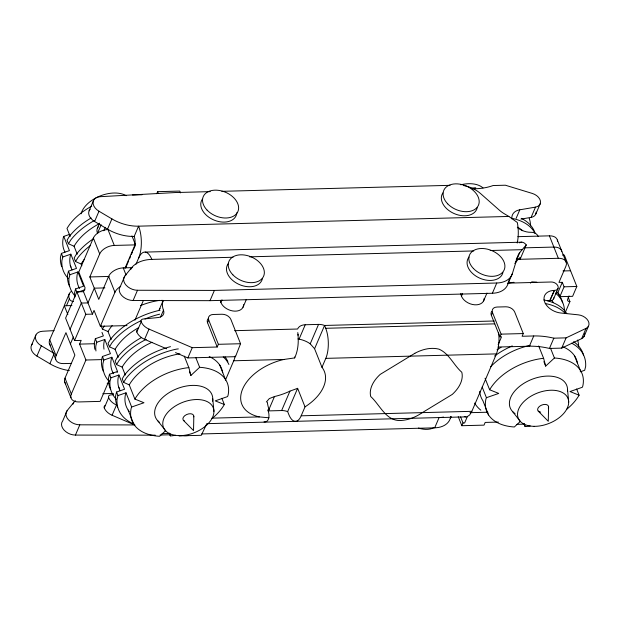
<?xml version="1.0" encoding="UTF-8"?>
<svg xmlns="http://www.w3.org/2000/svg" width="620" height="620" viewBox="0 0 620 620"><rect width="100%" height="100%" fill="white"/><g stroke="black" fill="none" stroke-linecap="round" stroke-linejoin="round"><path stroke-width="0.93" d="M193.828 416.26L193.533 430.606L183.481 420.414M548.584 406.953L548.289 421.298L538.245 411.107M264.019 421.894C269.801 422.755 269.839 413.695 267.685 409.975M225.393 380.223L233.732 360.778L283.945 359.461L294.663 357.918L294.717 356.965M124.969 268.305L135.005 244.892L134.966 243.699A7.301 2.999 88.5 0 0 134.183 236.429L138.578 226.168L508.873 216.45L517.312 222.487A22.506 9.261 88.5 0 1 517.212 243.048M69.936 234.267L63.775 236.406L69.432 250.62L61.403 253.402L60.45 257.192A59.621 36.224 -21.7 0 0 61.721 266.747M61.403 253.402L62.822 256.959L61.868 260.749A59.621 36.224 -21.7 0 0 68.2 278.403M62.822 256.959L70.843 254.177L76.5 268.39L68.479 271.18L67.518 274.97A59.621 36.224 -21.7 0 0 69.502 286.269M68.479 271.18L69.89 274.73L68.936 278.519A59.621 36.224 -21.7 0 0 75.268 296.174M69.89 274.73L77.919 271.947L83.576 286.161L75.547 288.951L74.594 292.741A59.621 36.224 -21.7 0 0 74.741 297.654M101.959 332.367L103.377 335.924L95.348 338.706L94.395 342.496A59.621 36.224 -21.7 0 0 94.876 349.316M95.348 338.706L96.767 342.263L95.806 346.053A59.621 36.224 -21.7 0 0 95.96 350.974M96.767 342.263L104.788 339.481L110.445 353.695L102.424 356.477L101.463 360.267A59.621 36.224 -21.7 0 0 103.447 371.566M102.424 356.477L103.834 360.034L102.881 363.824A59.621 36.224 -21.7 0 0 109.213 381.478M103.834 360.034L111.864 357.252L117.521 371.465L109.492 374.248L108.539 378.037A59.621 36.224 -21.7 0 0 110.523 389.337M109.492 374.248L110.903 377.805L109.949 381.594A59.621 36.224 -21.7 0 0 116.289 399.249M110.903 377.805L118.932 375.022L124.589 389.236L116.56 392.018L115.607 395.808A59.621 36.224 -21.7 0 0 117.591 407.107M116.56 392.018L117.978 395.576L117.025 399.365A59.621 36.224 -21.7 0 0 134.253 424.181M520.095 259.292C522.017 253.859 515.429 262.779 515.336 262.841A24.335 16.531 23.2 0 0 514.809 263.547M201.639 433.946L434.697 427.831A24.335 16.531 23.2 0 0 450.321 418.345L450.88 416.547M233.012 257.261L151.799 259.392A36.503 24.8 23.2 0 0 131.425 267.902L124.791 276.078L120.396 286.339A11.408 7.75 23.2 0 0 121.675 295.43A11.408 7.75 23.2 0 0 133.099 300.514L210.002 300.669L492.373 293.26A24.335 16.531 23.2 0 0 508.005 283.774L509.671 278.372M508.005 283.774L512.399 273.521L517.692 256.393A24.335 16.531 23.2 0 1 519.738 252.588L526.248 244.931A22.506 9.261 88.5 0 0 519.521 242.846M294.663 357.918C298.39 349.959 298.762 341.139 297.786 332.56M464.295 416.462A21.289 8.758 88.5 0 0 467.046 416.764L469.65 414.989L471.851 411.324L496.473 353.888L498.069 348.68L498.899 342.442A21.289 8.758 88.5 0 0 498.542 332.514M63.775 236.406L63.333 237.499A51.274 31.155 -21.7 0 0 64.992 252.108M70.843 254.177L70.401 255.269A51.274 31.155 -21.7 0 0 72.059 269.878M77.919 271.947L77.477 273.04A51.274 31.155 -21.7 0 0 79.585 288.44M104.788 339.481L104.346 340.574A51.274 31.155 -21.7 0 0 103.982 349.169M111.864 357.252L111.414 358.344A51.274 31.155 -21.7 0 0 113.53 373.744M117.072 372.566L117.521 371.465M118.932 375.022L118.49 376.115A51.274 31.155 -21.7 0 0 120.148 390.724M117.978 395.576L126.007 392.793L125.558 393.886A51.274 31.155 -21.7 0 0 129.239 411.541M126.007 392.793L131.665 407.007L131.215 408.107A51.274 31.155 -21.7 0 0 159.573 436.294L165.625 430.668M482.182 387.035L486.421 397.699L485.979 398.792A51.274 31.155 -21.7 0 0 514.337 426.986L520.382 421.36M31.45 345.332L35.844 335.079M89.125 210.769L93.527 200.508M69.362 370.59A36.503 24.8 23.2 0 1 49.848 363.723L36.913 356.058L41.315 345.805A11.408 7.75 23.2 0 1 35.394 336.831A11.408 7.75 23.2 0 1 42.578 331.258L54.149 330.623M134.183 236.429A36.503 24.8 23.2 0 1 107.524 229.152L94.597 221.487L98.991 211.234A11.408 7.75 23.2 0 1 93.07 202.26A11.408 7.75 23.2 0 1 100.262 196.687L175.452 192.541L210.265 191.626M69.231 293.919L64.837 304.172A12.168 8.269 23.2 0 0 64.441 305.745M97.363 228.276L99.564 223.146M50.507 345.495A12.168 7.393 -21.7 0 1 49.747 339.776L64.325 305.769L71.928 305.567M134.85 244.497L135.362 244.481L134.966 243.699L135.005 244.892L114.289 245.435L107.965 229.532A12.168 7.393 -21.7 0 0 93.356 238.034L78.779 272.041L85.111 287.944L83.506 291.679L92.442 314.123L85.793 314.301L74.54 340.558L81.189 340.38L79.585 344.115L85.916 360.019L71.339 394.033A12.168 7.393 -21.7 0 0 78.91 401.946L100.138 401.388L109.182 380.277M66.433 305.761L69.362 298.925A12.168 8.269 23.2 0 1 71.261 291.369M97.689 233.678A3.65 2.48 23.2 0 1 97.495 233.275L101.161 224.735M83.506 291.679L76.857 291.849L65.604 318.106L74.54 340.558M103.796 230.756L105.26 227.338M49.848 363.723L54.242 353.47M107.524 229.152L111.925 218.899A36.503 24.8 23.2 0 0 138.578 226.168A22.506 9.261 88.5 0 1 138.686 257.959L136.013 264.19M71.184 363.397L63.651 363.591A12.168 7.393 -21.7 0 1 56.079 355.678L65.945 332.661L74.873 355.113L65.007 378.13A12.168 7.393 -21.7 0 0 65.774 383.842M132.641 267.638L123.225 267.887A12.168 7.393 -21.7 0 0 108.616 276.38L98.758 299.398L89.823 276.946L99.688 253.929A12.168 7.393 -21.7 0 1 114.289 245.435M70.068 329.336L81.321 303.079L87.978 302.901L94.287 288.176L104.889 287.897M70.409 343.891L73.377 336.954M92.442 314.123L94.046 310.387L100.37 326.291L126.984 325.593M156.759 193.696L157.627 191.665L179.8 191.084L180.521 192.882M100.37 326.291L114.948 292.284A12.168 7.393 -21.7 0 1 120.683 286.394M125.697 267.786L128.712 260.764M129.464 259.013L130.588 256.378M131.339 254.626L132.471 251.991M133.222 250.232L134.354 247.605M75.384 400.698A36.503 24.8 23.2 0 0 73.741 402.473L67.115 410.649L62.721 420.903A11.408 7.75 23.2 0 0 63.992 430.001A11.408 7.75 23.2 0 0 75.423 435.085L155.225 435.163M73.013 404.178L73.741 402.473M130.688 269.607L131.425 267.902M75.423 435.085L79.817 424.824L134.61 424.94M133.099 300.514L137.493 290.261L214.396 290.416L496.767 283.007A24.335 16.531 23.2 0 0 512.399 273.521M134.951 320.168L143.243 300.816M135.028 425.111L112.081 415.253A12.168 8.269 23.2 0 1 104.269 407.952L108.663 397.691A3.65 2.48 23.2 0 1 110.631 394.932L113.452 394.646M166.679 348.828L144.615 339.349A12.168 8.269 23.2 0 1 136.803 332.049L141.197 321.796A3.65 2.48 23.2 0 1 143.166 319.029L158.201 317.525A9.734 6.611 23.2 0 0 163.471 310.202A24.335 16.531 23.2 0 1 163.223 300.382L159.177 309.853A24.335 16.531 23.2 0 1 160.061 308.365M112.081 415.253L116.483 404.992A12.168 8.269 23.2 0 1 108.663 397.691M144.615 339.349L149.009 329.096A12.168 8.269 23.2 0 1 141.197 321.796M160.541 317.045L163.471 310.202M210.002 300.669L214.396 290.416M187.86 357.926L192.254 347.673L217.209 347.014L218.372 344.309L208.715 320.036A7.301 4.96 23.2 0 1 213.226 314.479L222.092 314.247A7.301 4.96 23.2 0 1 230.888 319.455L240.544 343.728L235.484 356.678L187.86 357.926L175.507 352.617M217.209 347.014L207.553 322.749L208.715 320.036M220.883 302.459L221.991 299.863M243.032 307.218L246.38 299.406M206.623 424.034L201.299 435.302L179.126 435.883M301.18 415.803L305.009 406.867L297.631 388.322L289.951 391.119A44.407 26.986 -21.7 0 1 274.482 396.529L268.321 410.905L281.62 410.556A12.168 8.269 23.2 0 1 287.649 411.61L288.773 414.447A21.289 8.758 88.5 0 0 301.18 415.803L471.851 411.324M297.894 338.938L299.088 339.117L305.249 324.748L318.548 324.399A12.168 8.269 23.2 0 1 324.57 325.454L494.279 320.997M281.62 410.556L289.951 391.119M305.009 406.867A44.407 26.986 -21.7 0 0 321.974 367.296L314.588 348.742L310.225 343.829L318.548 324.399M287.649 411.61L297.631 388.322M314.588 348.742L324.57 325.454L325.702 328.29A21.289 8.758 88.5 0 1 325.802 358.368L321.974 367.296M461.45 296.151L462.567 293.547M516.135 218.356L519.8 209.808L535.494 207.119A9.734 6.611 23.2 0 0 540.384 200.81A9.734 6.611 23.2 0 0 532.371 193.463L505.37 185.217L493.094 185.535A60.837 41.331 23.2 0 1 475.176 188.759L472.486 188.829M483.608 300.901L486.948 293.097M434.697 427.831L439.092 417.57A24.335 16.531 23.2 0 0 443.548 417.058M492.373 293.26L496.767 283.007M520.939 219.116L531.1 217.38L535.494 207.119M498.17 344.681L501.541 336.807L499.937 336.846L491.365 315.301L492.52 312.589A7.301 4.96 23.2 0 1 497.031 307.032L505.897 306.799A7.301 4.96 23.2 0 1 514.693 312.007L523.272 333.56L522.11 336.265L533.75 335.963A60.837 41.331 23.2 0 1 553.831 338.179L566.107 337.861L586.055 328.375A9.734 6.611 23.2 0 0 588.116 320.772A9.734 6.611 23.2 0 0 578.367 314.844L560.868 313.022A15.392 10.455 23.2 0 1 544.383 301.188A15.392 10.455 23.2 0 1 554.21 290.4L554.598 290.392A5.471 3.72 23.2 0 0 557.985 286.223L557.853 285.905A5.471 3.72 23.2 0 0 551.257 281.999L507.594 283.146M535.843 213.962L540.237 203.701M516.228 259.819L517.692 256.393M515.708 261.989L519.738 252.588M450.321 418.345L451.058 416.64M520.351 258.641L526.248 244.931M498.379 422.096A60.837 41.331 23.2 0 0 496.821 422.119L485.181 422.421L484.018 425.134L461.846 425.715L463.008 423.003L460.598 416.942M499.937 336.846L501.1 334.141L492.52 312.589M467.31 416.679L464.62 422.964L463.008 423.003M498.093 347.037L529.356 346.216L533.75 335.963M547.786 300.839A15.392 10.455 23.2 0 1 549.816 300.661L554.21 290.4M549.816 300.661L554.598 290.392M553.575 298.879L557.977 288.626M517.855 236.669L549.405 235.84L558.341 258.292A12.168 7.393 -21.7 0 1 565.913 266.205L558.961 282.41L562.293 282.325L558.07 292.167L559.86 296.662L572.609 296.329L576.825 286.479L564.324 255.053L562.503 255.099M559.86 296.662L564.076 286.812L562.293 282.325M569.059 295.942L567.657 299.22A3.65 2.216 -21.7 0 0 569.927 301.591L565.045 312.976M529.356 346.216A60.837 41.331 23.2 0 1 549.436 348.44L553.831 338.179M549.436 348.44L561.712 348.115L566.107 337.861M561.712 348.115L581.661 338.636L586.055 328.375M584.009 336.567L588.403 326.306M266.313 402.008L269.312 398.598L274.482 396.529M77.244 254.246L74.067 246.249L68.479 243.761L70.788 239.94A59.621 36.224 -21.7 0 1 94.132 220.658M81.84 265.802L81.135 264.019L75.547 261.531L77.856 257.711A59.621 36.224 -21.7 0 1 90.264 245.597M111.189 339.551L108.004 331.553L102.416 329.065L104.269 326.004M118.265 357.322L115.08 349.324L109.492 346.836L111.801 343.007A59.621 36.224 -21.7 0 1 140.833 320.811M125.333 375.092L122.148 367.094L116.56 364.606L118.87 360.778A59.621 36.224 -21.7 0 1 146.243 339.38M131.665 407.007L143.987 402.736L134.881 399.086L129.224 384.865L123.636 382.377L125.945 378.549A59.621 36.224 -21.7 0 1 176.537 349.114L178.328 348.905M189.488 371.837L190.913 375.433L199.648 367.303L195.765 357.531M543.887 361.631L545.67 366.118L554.412 357.996L550.521 348.215M530.425 283.1L531.859 281.829L536.788 282.201M77.856 292.19L84.987 289.718M486.421 397.699L498.743 393.421L489.637 389.771L485.042 378.223M580.235 371.822L584.691 370.279L585.644 366.49A59.621 36.224 -21.7 0 0 571.694 343.193M508.671 282.937L514.027 282.301M475.749 187.806L474.261 187.86A51.274 31.155 -21.7 0 0 471.549 188.271M190.913 375.433L188.883 367.714L187.387 367.776A51.274 31.155 -21.7 0 0 134.881 399.086M545.67 366.118L543.639 358.406L542.151 358.469A51.274 31.155 -21.7 0 0 489.637 389.771M169.283 433.21L170.345 435.875L171.833 435.821A51.274 31.155 -21.7 0 0 175.46 435.256M524.039 423.902L525.101 426.568L526.597 426.514A51.274 31.155 -21.7 0 0 530.216 425.948M221.867 191.324L450.089 185.333M132.471 194.998L142.073 194.75M145.22 252.092L521.784 242.18M524.233 247.845L553.877 247.07A12.168 7.393 -21.7 0 1 561.836 251.286M249.449 256.827L473.75 250.945M490.188 250.511L522.094 249.674M518.157 259.346L558.341 258.292M89.823 276.946L109.097 276.442M563.007 270.963L570.571 270.762M564.076 286.812L576.825 286.479M234.585 330.685L297.592 329.026A12.168 8.269 23.2 0 1 305.249 324.748M325.702 328.29L494.768 323.857M79.585 344.115L94.798 343.72M501.1 334.141L523.272 333.56M218.372 344.309L240.544 343.728M85.916 360.019L102.075 359.592M325.802 358.368L496.473 353.888M107.183 383.307L109.112 383.261M102.827 393.731L113.46 393.452M212.009 418.143L259.323 416.904L269.002 417.795M469.96 412.68L487.956 412.207M207.003 423.661L465.674 416.873M162.045 433.651L169.725 433.45M516.902 424.344L524.458 424.142M160.061 435.039L169.733 434.783M566.936 409.123A51.274 31.155 -21.7 0 0 579.103 395.204L569.997 391.553L582.32 387.275L582.769 386.183A51.274 31.155 -21.7 0 0 554.412 357.996M212.172 418.438A51.274 31.155 -21.7 0 0 224.347 404.511L215.233 400.861L227.563 396.591L228.005 395.49A51.274 31.155 -21.7 0 0 199.648 367.303M149.009 329.096L192.254 347.673M508.873 216.45L504.269 213.729A24.335 16.531 23.2 0 1 499.271 210.103L480.601 193.603A24.335 16.531 23.2 0 0 463.396 185.519M98.991 211.234L111.925 218.899M41.315 345.805L53.436 352.989M512.647 411.626L520.389 421.492M157.891 420.933L165.633 430.799M557.365 240.064L566.3 262.508M568.207 297.274L569.927 301.591M538.207 236.522L538.082 236.204A5.471 3.72 23.2 0 0 531.48 232.299L531.092 232.306A15.392 10.455 23.2 0 1 517.312 227.47M574.515 355.803L580.173 370.016M576.631 388.98L579.103 395.204M538.687 345.968L543.639 358.406M488.568 414.958L482.91 400.745A51.274 31.155 -21.7 0 1 479.748 391.336M458.273 416.733L461.846 425.715M235.484 356.678L235.228 356.019A21.289 8.758 88.5 0 1 233.732 360.778M157.627 191.665L158.348 193.463M219.751 365.11L225.409 379.324M221.867 398.296L224.347 404.511M162.006 300.188L162.719 301.963M184.287 356.167L188.883 367.714M131.936 235.871L135.362 244.481M123.225 267.887L126.038 274.954M93.356 238.034L99.688 253.929M108.616 276.38L114.948 292.284M70.176 236.476L66.991 228.478A51.274 31.155 -21.7 0 1 91.737 206.181M68.479 243.761L67.061 240.203L69.37 236.383A59.621 36.224 -21.7 0 1 91.156 217.992M75.547 261.531L74.136 257.982L76.438 254.154A59.621 36.224 -21.7 0 1 93.403 238.77M101.006 325.508L102.416 329.065M109.492 346.836L108.074 343.279L110.383 339.458A59.621 36.224 -21.7 0 1 160.061 310.209M116.56 364.606L115.15 361.049L117.459 357.228A59.621 36.224 -21.7 0 1 141.593 337.512M123.636 382.377L122.218 378.82L124.527 374.999A59.621 36.224 -21.7 0 1 170.477 346.65M128.154 410.053L133.811 424.274M76.857 291.849L85.793 314.301M75.547 288.951L76.965 292.501M64.325 305.769L67.844 314.603M49.747 339.776L56.079 355.678M65.007 378.13L71.339 394.033M49.36 343.472L55.691 359.375M64.62 381.819L70.951 397.722M524.427 423.995L525.101 426.568M169.663 433.31L170.345 435.875M567.54 389.577L568.695 402.093M212.776 398.885L213.931 411.401M477.206 207.793A18.856 12.811 23.2 0 1 454.212 213.598A18.856 12.811 23.2 0 1 442.905 192.898M236.84 212.753A18.856 12.811 23.2 0 1 214.559 220.286A18.856 12.811 23.2 0 1 202.337 199.206M135.152 245.458A7.301 2.999 88.5 0 1 135.028 245.908M134.881 246.334A7.301 2.999 88.5 0 1 134.726 246.721M549.405 235.84A12.168 7.393 -21.7 0 1 557.519 241.234M138.686 257.959A22.506 9.261 88.5 0 1 151.799 259.392M36.913 356.058A11.408 7.75 23.2 0 1 32.465 343.837M94.597 221.487A11.408 7.75 23.2 0 1 90.14 209.266M184.504 421.096A5.735 3.48 -21.7 0 1 186.62 414.54A5.735 3.48 -21.7 0 1 193.766 416.849M159.642 422.476A30.419 18.484 -21.7 0 1 176.716 388.802A30.419 18.484 -21.7 0 1 212.598 401.202M540.656 412.114A5.735 3.48 -21.7 0 1 538.082 408.007A5.735 3.48 -21.7 0 1 545.034 404.411A5.735 3.48 -21.7 0 1 548.328 408.138M515.057 413.625A30.419 18.484 -21.7 0 1 530.371 379.952A30.419 18.484 -21.7 0 1 567.463 391.112M145.034 318.944A59.621 36.224 -21.7 0 1 159.619 314.193M122.148 367.094A51.274 31.155 -21.7 0 1 152.001 342.287M108.004 331.553A51.274 31.155 -21.7 0 1 112.174 325.601M140.508 305.606A51.274 31.155 -21.7 0 1 159.619 300.367M129.224 384.865A51.274 31.155 -21.7 0 1 179.932 353.819M209.18 356.562A51.274 31.155 -21.7 0 1 222.712 372.682M115.08 349.324A51.274 31.155 -21.7 0 1 138.159 327.933M119.668 388.732A51.274 31.155 -21.7 0 1 118.738 387.167M225.037 356.826A59.621 36.224 -21.7 0 1 227.865 361.809M223.254 356.88A59.621 36.224 -21.7 0 1 228.904 364.498M543.864 299.971A59.621 36.224 -21.7 0 1 566.742 313.565M545.275 303.521A59.621 36.224 -21.7 0 1 565.169 313.294M556.683 291.966A59.621 36.224 -21.7 0 1 562.534 302.8M555.38 293.051A59.621 36.224 -21.7 0 1 564.487 311.186M551.606 300.281A51.274 31.155 -21.7 0 1 553.296 302.483M490.691 366.722A51.274 31.155 -21.7 0 1 530.108 345.363M563.115 346.898A51.274 31.155 -21.7 0 1 577.476 363.374M577.6 340.054A59.621 36.224 -21.7 0 1 578.63 346.727M573.647 341.674A59.621 36.224 -21.7 0 1 583.521 355.183M497.039 349.788A59.621 36.224 -21.7 0 1 501.076 347.293M480.833 410.177A59.621 36.224 -21.7 0 1 474.633 403.054M494.589 356.019A59.621 36.224 -21.7 0 1 512.244 345.898M73.462 301.529A3.65 2.48 23.2 0 1 69.362 298.925M511.911 218.891A15.392 10.455 23.2 0 1 519.8 209.808M97.495 233.275A12.168 8.269 23.2 0 1 98.185 226.881M536.13 212.094A9.734 6.611 23.2 0 1 531.1 217.38M502.936 272.444A18.856 12.811 23.2 0 1 479.493 278.047A18.856 12.811 23.2 0 1 469.046 257.005M262.361 278.752A18.856 12.811 23.2 0 1 238.917 284.363A18.856 12.811 23.2 0 1 228.47 263.314M79.817 424.824A11.408 7.75 23.2 0 1 68.394 419.748A11.408 7.75 23.2 0 1 67.115 410.649M137.493 290.261A11.408 7.75 23.2 0 1 126.069 285.177A11.408 7.75 23.2 0 1 124.791 276.078M81.042 213.822A26.768 16.259 -21.7 0 1 100.022 196.013A26.768 16.259 -21.7 0 1 126.154 195.703M460.745 184.791A26.768 16.259 -21.7 0 1 482.996 187.914M74.067 246.249A51.274 31.155 -21.7 0 1 99.65 223.51M71.099 267.119A51.274 31.155 -21.7 0 1 70.238 265.515M81.135 264.019A51.274 31.155 -21.7 0 1 84.134 259.54M517.444 227.184A51.274 31.155 -21.7 0 1 522.691 230.725M512.283 218.411A59.621 36.224 -21.7 0 1 535.161 233.484M521.296 218.341A59.621 36.224 -21.7 0 1 534.874 232.539M529.216 218.317A59.621 36.224 -21.7 0 1 530.542 225.889M259.323 416.904A44.407 26.986 -21.7 0 1 242.653 388.942A44.407 26.986 -21.7 0 1 283.945 359.461M299.088 339.117A44.407 26.986 -21.7 0 1 310.225 343.829M269.196 409.952A55.785 38.308 22 0 1 267.329 402.147M298.05 335.319A20.793 0.597 88.4 0 1 298.034 334.281M104.269 407.952A3.65 2.48 23.2 0 1 104.982 405.589M484.181 298.36A12.168 8.269 23.2 0 1 472.51 304.49A12.168 8.269 23.2 0 1 460.885 293.361M207.553 322.749A7.301 4.96 23.2 0 1 208.56 318.316M491.365 315.301A7.301 4.96 23.2 0 1 491.792 311.442M136.803 332.049A3.65 2.48 23.2 0 1 137.198 329.925M584.606 333.614A9.734 6.611 23.2 0 1 581.661 338.636M553.838 297.732A5.471 3.72 23.2 0 1 550.204 300.654M243.613 304.668A12.168 8.269 23.2 0 1 232.849 310.969A12.168 8.269 23.2 0 1 220.456 301.056M434.015 427.653A18.856 12.811 23.2 0 1 418.415 428.056M188.015 435.558A18.856 12.811 23.2 0 1 183.489 435.581M414.865 353.292L380.223 374.379A36.503 22.181 -21.7 0 0 370.729 396.537C380.091 404.976 386.276 421.925 401.466 420.445C409.053 419.934 416.105 416.857 422.336 412.625L452.298 394.397A36.503 22.181 -21.7 0 0 461.792 372.24C453.685 365.219 449.182 353.439 438.906 349.137C430.675 347.099 422.158 349.362 414.865 353.292M179.343 435.643A26.768 16.259 -21.7 0 0 213.59 408.82A26.768 16.259 -21.7 0 0 172.112 408.293A26.768 16.259 -21.7 0 0 179.343 435.643M534.107 426.335A26.768 16.259 -21.7 0 0 568.346 399.512A26.768 16.259 -21.7 0 0 526.868 398.986A26.768 16.259 -21.7 0 0 534.107 426.335M447.694 203.848A18.856 12.811 23.2 0 0 478.299 205.584A18.856 12.811 23.2 0 0 457.428 183.884A18.856 12.811 23.2 0 0 447.694 203.848M207.126 210.157A18.856 12.811 23.2 0 0 237.731 211.901A18.856 12.811 23.2 0 0 216.861 190.193A18.856 12.811 23.2 0 0 207.126 210.157M473.424 268.491A18.856 12.811 23.2 0 0 504.021 270.235A18.856 12.811 23.2 0 0 483.158 248.535A18.856 12.811 23.2 0 0 473.424 268.491M232.849 274.807A18.856 12.811 23.2 0 0 263.454 276.551A18.856 12.811 23.2 0 0 242.583 254.843A18.856 12.811 23.2 0 0 232.849 274.807"/></g></svg>
